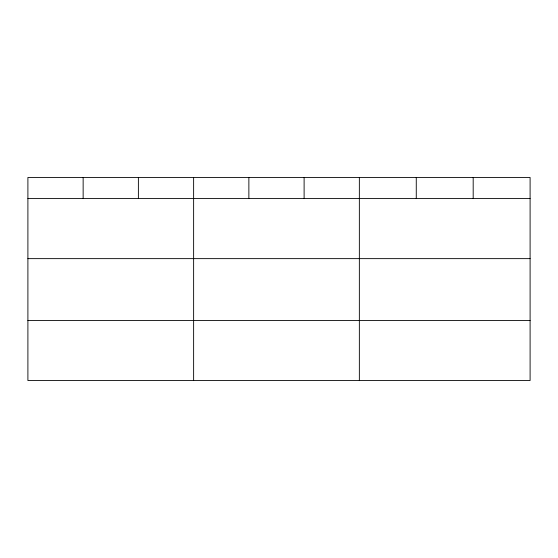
<?xml version="1.0" encoding="UTF-8"?>
<svg xmlns="http://www.w3.org/2000/svg" width="558" height="558" viewBox="0 0 558 558"><rect width="100%" height="100%" fill="white"/><g stroke="black" fill="none" stroke-linecap="round" stroke-linejoin="round"><path stroke-width="0.84" d="M530.1 258.633L530.1 177.465L27.9 177.465L27.9 380.535L530.1 380.535L530.1 258.633L27.9 258.633M27.9 198.585L530.1 198.585M27.9 320.494L530.1 320.494M473.184 177.465L473.184 198.585M416.268 177.465L416.268 198.585M359.352 177.465L359.352 380.535M304.11 177.465L304.11 198.585M248.868 177.465L248.868 198.585M193.626 177.465L193.626 380.535M138.384 177.465L138.384 198.585M83.142 177.465L83.142 198.585"/></g></svg>
